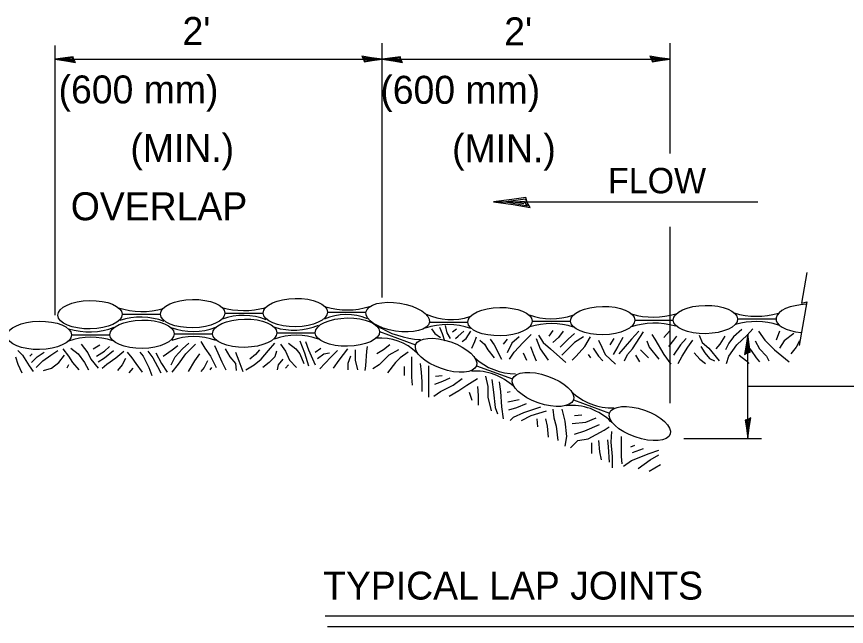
# Model space of a CAD drawing. Extents: x 86020 to 86700, y 81733 to 82173.
# Drawn here: x 86499 to 86567.8, y 81920.7 to 81971.2 of the extents above; entities that cross this region are included whole.
import ezdxf

# ---------------------------------------------------------------- set-up
doc = ezdxf.new("R2010")
doc.units = 0
for name, color, linetype in [('Design_EX_Roadway Dimensions', 7, 'Continuous'), ('Sheets_General Details', 7, 'Continuous'), ('Topo_Building', 7, 'Continuous')]:
    doc.layers.add(name, color=color, linetype=linetype)

msp = doc.modelspace()

# ---------------------------------------------------------------- linework, layer by layer
at = {"layer": 'Design_EX_Roadway Dimensions'}
for p, q in [((86529.322, 81947.942), (86529.322, 81969.038)), ((86553.218, 81959.907), (86553.218, 81969.038)), ((86502.173, 81946.483), (86502.173, 81968.856)), ((86502.173, 81967.708), (86529.322, 81967.708)), ((86529.322, 81967.708), (86553.218, 81967.708)), ((86560.488, 81955.853), (86538.628, 81955.853)), ((86553.218, 81939.19), (86553.218, 81953.818)), ((86564.55, 81950.038), (86564.104, 81947.49)), ((86564.55, 81947.607), (86563.915, 81943.975)), ((86564.104, 81947.49), (86564.55, 81947.607)), ((86559.647, 81936.274), (86559.647, 81944.912)), ((86559.647, 81940.592), (86592.765, 81940.592)), ((86554.341, 81936.274), (86560.797, 81936.274))]:
    msp.add_line(p, q, dxfattribs=at)
for points in [[(86503.724, 81967.686), (86503.672, 81967.917), (86503.016, 81967.817), (86502.173, 81967.708), (86503.073, 81967.585), (86503.862, 81967.446), (86503.724, 81967.686), (86503.654, 81967.839), (86502.739, 81967.707), (86503.74, 81967.531), (86503.592, 81967.728), (86503.172, 81967.702), (86503.576, 81967.641)], [(86527.771, 81967.731), (86527.823, 81967.5), (86528.479, 81967.599), (86529.322, 81967.708), (86528.422, 81967.832), (86527.633, 81967.97), (86527.771, 81967.731), (86527.841, 81967.578), (86528.756, 81967.71), (86527.755, 81967.885), (86527.903, 81967.688), (86528.323, 81967.715), (86527.919, 81967.776)], [(86530.873, 81967.686), (86530.821, 81967.917), (86530.165, 81967.817), (86529.322, 81967.708), (86530.223, 81967.585), (86531.011, 81967.446), (86530.873, 81967.686), (86530.804, 81967.839), (86529.889, 81967.707), (86530.889, 81967.531), (86530.741, 81967.728), (86530.321, 81967.702), (86530.725, 81967.641)], [(86551.667, 81967.731), (86551.719, 81967.5), (86552.375, 81967.599), (86553.218, 81967.708), (86552.318, 81967.832), (86551.529, 81967.97), (86551.667, 81967.731), (86551.737, 81967.578), (86552.652, 81967.71), (86551.652, 81967.885), (86551.799, 81967.688), (86552.219, 81967.715), (86551.815, 81967.776)], [(86541.344, 81955.838), (86541.248, 81956.253), (86540.071, 81956.074), (86538.552, 81955.879), (86540.171, 81955.657), (86541.591, 81955.407), (86541.344, 81955.838), (86541.218, 81956.113), (86539.572, 81955.877), (86541.371, 81955.561), (86541.105, 81955.915), (86540.349, 81955.867), (86541.075, 81955.757)], [(86559.625, 81943.361), (86559.856, 81943.413), (86559.757, 81944.069), (86559.647, 81944.912), (86559.524, 81944.012), (86559.385, 81943.223), (86559.625, 81943.361), (86559.778, 81943.431), (86559.646, 81944.346), (86559.471, 81943.345), (86559.667, 81943.493), (86559.641, 81943.913), (86559.58, 81943.509)], [(86559.67, 81937.825), (86559.439, 81937.773), (86559.538, 81937.117), (86559.647, 81936.274), (86559.771, 81937.174), (86559.909, 81937.963), (86559.67, 81937.825), (86559.517, 81937.755), (86559.649, 81936.84), (86559.824, 81937.841), (86559.628, 81937.693), (86559.654, 81937.273), (86559.715, 81937.677)]]:
    msp.add_lwpolyline(points, dxfattribs=at)
at = {"layer": 'Sheets_General Details'}
for p, q in [((86524.575, 81921.564), (86582.367, 81921.564)), ((86524.788, 81920.68), (86582.152, 81920.68))]:
    msp.add_line(p, q, dxfattribs=at)
at = {"layer": 'Topo_Building'}
for p, q in [((86507.734, 81946.571), (86510.918, 81946.571)), ((86516.258, 81946.66), (86519.442, 81946.66)), ((86524.78, 81946.746), (86527.964, 81946.746)), ((86533.238, 81945.908), (86536.423, 81945.908)), ((86534.544, 81945.628), (86534.678, 81945.029)), ((86541.762, 81945.996), (86544.946, 81945.996)), ((86550.284, 81946.084), (86553.468, 81946.084)), ((86558.807, 81946.172), (86561.991, 81946.172)), ((86503.529, 81944.86), (86506.715, 81944.86)), ((86512.053, 81944.948), (86515.237, 81944.948)), ((86520.576, 81945.037), (86523.761, 81945.037)), ((86529.099, 81945.125), (86532.091, 81944.036)), ((86533.411, 81945.362), (86533.678, 81944.963)), ((86533.678, 81944.963), (86534.143, 81944.629)), ((86534.077, 81945.495), (86534.278, 81944.963)), ((86534.278, 81944.963), (86534.477, 81944.362)), ((86534.678, 81945.029), (86534.944, 81944.562)), ((86535.145, 81945.096), (86535.477, 81945.362)), ((86535.61, 81944.761), (86536.077, 81945.162)), ((86536.278, 81944.562), (86536.678, 81945.162)), ((86541.012, 81944.229), (86541.678, 81944.895)), ((86542.276, 81944.828), (86542.678, 81944.229)), ((86543.477, 81945.229), (86543.144, 81944.761)), ((86544.344, 81945.162), (86543.944, 81944.629)), ((86545.277, 81944.963), (86544.743, 81944.495)), ((86550.611, 81945.162), (86550.01, 81944.495)), ((86550.077, 81943.695), (86551.01, 81945.096)), ((86551.678, 81944.895), (86551.944, 81944.495)), ((86553.144, 81945.162), (86552.677, 81944.629)), ((86555.611, 81944.828), (86555.878, 81944.229)), ((86559.145, 81945.295), (86558.478, 81944.695)), ((86558.746, 81944.028), (86559.61, 81944.828)), ((86559.61, 81944.828), (86560.077, 81945.362)), ((86560.544, 81945.162), (86561.079, 81944.428)), ((86562.278, 81945.162), (86562.012, 81944.428)), ((86563.478, 81944.963), (86562.677, 81944.362)), ((86512.744, 81943.695), (86513.277, 81944.162)), ((86514.276, 81944.295), (86514.61, 81943.762)), ((86519.878, 81943.561), (86520.411, 81944.162)), ((86521.544, 81944.162), (86522.144, 81943.695)), ((86522.477, 81944.362), (86522.877, 81943.361)), ((86522.943, 81944.295), (86523.211, 81943.627)), ((86535.411, 81944.562), (86535.61, 81944.761)), ((86535.944, 81944.295), (86536.278, 81944.562)), ((86536.744, 81943.762), (86537.011, 81944.295)), ((86537.011, 81944.295), (86537.144, 81944.695)), ((86537.411, 81944.428), (86537.812, 81944.096)), ((86538.277, 81944.495), (86538.61, 81944.028)), ((86539.678, 81944.495), (86539.344, 81944.096)), ((86540.078, 81944.162), (86539.678, 81943.361)), ((86540.678, 81944.695), (86540.078, 81944.162)), ((86540.277, 81943.429), (86541.012, 81944.229)), ((86542.078, 81944.562), (86542.411, 81943.695)), ((86542.678, 81944.229), (86543.278, 81943.695)), ((86543.944, 81944.629), (86543.477, 81944.229)), ((86544.743, 81944.495), (86544.078, 81943.83)), ((86545.277, 81944.229), (86544.211, 81943.163)), ((86546.01, 81944.695), (86545.277, 81944.229)), ((86546.144, 81943.895), (86546.611, 81944.695)), ((86547.277, 81944.428), (86547.544, 81943.83)), ((86548.543, 81944.562), (86548.211, 81944.028)), ((86549.277, 81944.629), (86548.877, 81943.895)), ((86550.01, 81944.495), (86548.945, 81943.295)), ((86551.278, 81944.362), (86551.479, 81943.83)), ((86551.944, 81944.495), (86552.677, 81943.228)), ((86553.478, 81944.428), (86553.079, 81943.895)), ((86553.745, 81944.761), (86553.478, 81944.428)), ((86554.544, 81944.562), (86554.077, 81944.028)), ((86554.677, 81943.83), (86555.079, 81944.428)), ((86555.878, 81944.229), (86556.41, 81943.762)), ((86557.746, 81944.761), (86557.345, 81944.096)), ((86558.078, 81944.162), (86557.811, 81943.627)), ((86558.478, 81944.695), (86558.078, 81944.162)), ((86560.278, 81944.362), (86560.612, 81943.695)), ((86561.079, 81944.428), (86561.878, 81943.627)), ((86562.677, 81944.362), (86562.278, 81943.762)), ((86563.945, 81944.362), (86563.677, 81943.83)), ((86499.077, 81943.561), (86499.476, 81943.163)), ((86501.811, 81943.163), (86502.41, 81943.561)), ((86502.81, 81943.695), (86503.277, 81943.095)), ((86503.476, 81943.762), (86504.077, 81943.295)), ((86504.343, 81944.096), (86504.877, 81943.361)), ((86505.344, 81943.695), (86505.877, 81944.028)), ((86505.61, 81943.095), (86506.277, 81943.496)), ((86506.277, 81943.496), (86506.678, 81943.895)), ((86506.277, 81942.962), (86507.01, 81943.561)), ((86507.211, 81942.962), (86507.877, 81943.496)), ((86509.876, 81943.496), (86510.277, 81942.962)), ((86511.144, 81943.095), (86511.877, 81943.627)), ((86511.877, 81943.627), (86512.345, 81943.961)), ((86512.144, 81943.029), (86512.744, 81943.695)), ((86513.01, 81943.295), (86513.812, 81944.096)), ((86514.61, 81943.762), (86515.077, 81943.095)), ((86515.41, 81943.961), (86515.678, 81943.361)), ((86516.278, 81943.695), (86516.677, 81943.029)), ((86519.144, 81943.627), (86518.81, 81943.228)), ((86519.277, 81942.828), (86519.878, 81943.561)), ((86520.543, 81943.496), (86520.411, 81943.029)), ((86520.877, 81944.096), (86521.277, 81943.496)), ((86521.277, 81943.496), (86521.611, 81942.762)), ((86522.144, 81943.695), (86522.477, 81943.295)), ((86523.211, 81943.627), (86523.745, 81942.361)), ((86523.745, 81943.429), (86524.21, 81943.762)), ((86525.077, 81943.029), (86525.611, 81943.561)), ((86525.744, 81942.762), (86526.477, 81943.695)), ((86527.077, 81943.627), (86527.077, 81942.762)), ((86528.011, 81943.496), (86527.943, 81942.295)), ((86528.077, 81943.895), (86528.011, 81943.496)), ((86529.411, 81943.627), (86528.878, 81943.295)), ((86529.943, 81944.028), (86529.411, 81943.627)), ((86530.677, 81943.627), (86529.878, 81943.163)), ((86537.812, 81944.096), (86538.078, 81943.627)), ((86538.078, 81943.627), (86538.61, 81942.962)), ((86538.61, 81944.028), (86539.211, 81942.828)), ((86541.61, 81943.895), (86541.879, 81943.228)), ((86542.411, 81943.695), (86543.078, 81942.762)), ((86543.278, 81943.695), (86544.544, 81942.562)), ((86545.411, 81943.095), (86546.144, 81943.895)), ((86546.812, 81943.762), (86547.277, 81943.095)), ((86547.544, 81943.83), (86547.81, 81943.228)), ((86548.877, 81943.895), (86548.478, 81943.228)), ((86549.678, 81943.228), (86550.077, 81943.695)), ((86550.744, 81943.627), (86551.411, 81942.962)), ((86551.479, 81943.83), (86552.277, 81942.828)), ((86554.077, 81944.028), (86553.478, 81943.163)), ((86554.21, 81943.095), (86554.677, 81943.83)), ((86555.745, 81943.895), (86556.078, 81943.361)), ((86556.41, 81943.762), (86557.277, 81942.696)), ((86557.345, 81944.096), (86557.011, 81943.695)), ((86558.078, 81943.095), (86558.746, 81944.028)), ((86559.545, 81944.028), (86559.945, 81943.561)), ((86559.945, 81943.561), (86560.344, 81942.962)), ((86560.612, 81943.695), (86561.212, 81943.095)), ((86561.878, 81943.627), (86563.078, 81942.629)), ((86563.677, 81943.83), (86563.212, 81943.295)), ((86498.876, 81943.029), (86499.077, 81942.429)), ((86499.476, 81943.163), (86500.01, 81942.295)), ((86500.077, 81943.095), (86500.276, 81943.295)), ((86500.21, 81942.562), (86500.677, 81943.029)), ((86500.677, 81943.029), (86501.278, 81943.429)), ((86501.143, 81942.696), (86501.811, 81943.163)), ((86502.476, 81942.562), (86502.944, 81943.163)), ((86503.277, 81943.095), (86503.609, 81942.562)), ((86504.077, 81943.295), (86504.609, 81942.562)), ((86504.877, 81943.361), (86505.143, 81942.828)), ((86505.143, 81942.828), (86505.743, 81942.095)), ((86505.743, 81942.629), (86506.277, 81942.962)), ((86506.477, 81942.429), (86507.211, 81942.962)), ((86508.01, 81942.895), (86507.743, 81942.361)), ((86508.143, 81943.429), (86508.544, 81942.962)), ((86508.544, 81942.962), (86508.876, 81942.494)), ((86509.211, 81943.429), (86509.477, 81943.095)), ((86509.477, 81943.095), (86509.944, 81942.162)), ((86510.277, 81942.962), (86510.677, 81942.228)), ((86510.543, 81943.361), (86511.009, 81942.494)), ((86511.811, 81942.361), (86512.144, 81943.029)), ((86512.41, 81942.429), (86513.01, 81943.295)), ((86514.144, 81943.295), (86513.744, 81942.696)), ((86515.077, 81943.095), (86515.543, 81942.162)), ((86515.678, 81943.361), (86516.01, 81942.629)), ((86516.677, 81943.029), (86517.143, 81942.494)), ((86517.143, 81943.429), (86517.411, 81942.696)), ((86518.81, 81943.228), (86518.343, 81942.828)), ((86518.677, 81942.361), (86519.277, 81942.828)), ((86520.411, 81943.029), (86519.944, 81942.562)), ((86521.077, 81942.828), (86520.677, 81942.361)), ((86521.611, 81942.762), (86522.211, 81942.162)), ((86522.477, 81943.295), (86522.81, 81942.494)), ((86522.877, 81943.361), (86523.211, 81942.295)), ((86523.944, 81942.895), (86524.477, 81943.295)), ((86524.477, 81943.295), (86524.944, 81943.361)), ((86524.543, 81942.494), (86525.077, 81943.029)), ((86525.278, 81942.095), (86525.744, 81942.762)), ((86526.677, 81943.095), (86526.477, 81942.494)), ((86527.077, 81942.762), (86527.278, 81941.962)), ((86529.878, 81943.163), (86529.077, 81942.361)), ((86530.81, 81942.962), (86530.411, 81942.562)), ((86531.478, 81943.429), (86530.81, 81942.962)), ((86531.744, 81943.029), (86531.744, 81942.162)), ((86539.878, 81942.828), (86540.277, 81943.429)), ((86541.012, 81943.361), (86541.278, 81942.762)), ((86541.879, 81943.228), (86542.078, 81942.696)), ((86545.079, 81942.762), (86545.411, 81943.095)), ((86546.41, 81943.228), (86546.611, 81942.962)), ((86547.277, 81943.095), (86547.611, 81942.696)), ((86547.81, 81943.228), (86548.678, 81942.429)), ((86549.41, 81942.696), (86549.678, 81943.228)), ((86550.345, 81943.163), (86550.678, 81942.629)), ((86552.677, 81943.228), (86553.278, 81942.429)), ((86553.878, 81942.494), (86554.21, 81943.095)), ((86555.211, 81943.361), (86555.677, 81942.828)), ((86555.677, 81942.828), (86556.144, 81942.494)), ((86556.078, 81943.361), (86556.478, 81942.895)), ((86556.478, 81942.895), (86556.878, 81942.696)), ((86557.879, 81942.494), (86558.078, 81943.095)), ((86558.944, 81943.163), (86559.545, 81942.696)), ((86560.344, 81942.962), (86560.612, 81942.629)), ((86561.212, 81943.095), (86561.411, 81942.696)), ((86499.077, 81942.429), (86499.41, 81941.696)), ((86500.01, 81942.295), (86500.343, 81941.829)), ((86500.609, 81942.162), (86501.143, 81942.696)), ((86501.21, 81941.894), (86501.876, 81942.095)), ((86501.876, 81942.095), (86502.476, 81942.562)), ((86503.277, 81942.361), (86503.142, 81942.095)), ((86503.609, 81942.562), (86504.144, 81941.962)), ((86504.609, 81942.562), (86504.945, 81941.962)), ((86506.078, 81942.095), (86506.477, 81942.429)), ((86507.743, 81942.361), (86507.344, 81941.894)), ((86508.61, 81942.095), (86508.278, 81941.696)), ((86508.876, 81942.494), (86509.409, 81941.761)), ((86509.944, 81942.162), (86510.21, 81941.494)), ((86510.677, 81942.228), (86510.943, 81941.696)), ((86511.009, 81942.494), (86511.478, 81941.761)), ((86511.877, 81941.761), (86512.41, 81942.429)), ((86513.744, 81942.696), (86513.211, 81941.829)), ((86514.545, 81942.162), (86514.276, 81941.829)), ((86514.811, 81942.696), (86514.545, 81942.162)), ((86515.143, 81942.162), (86515.01, 81941.962)), ((86516.01, 81942.629), (86516.344, 81941.962)), ((86517.143, 81942.494), (86517.21, 81941.894)), ((86517.411, 81942.696), (86517.744, 81941.829)), ((86518.01, 81941.962), (86518.677, 81942.361)), ((86519.944, 81942.562), (86519.41, 81942.162)), ((86520.677, 81942.361), (86520.611, 81941.962)), ((86521.544, 81942.361), (86521.277, 81942.095)), ((86524.144, 81942.029), (86524.543, 81942.494)), ((86526.477, 81942.494), (86526.477, 81941.962)), ((86527.943, 81942.295), (86527.876, 81941.894)), ((86529.077, 81942.361), (86528.544, 81942.029)), ((86530.411, 81942.562), (86529.744, 81941.696)), ((86531.144, 81942.228), (86531.144, 81941.494)), ((86531.744, 81942.162), (86531.744, 81941.361)), ((86532.477, 81942.494), (86532.545, 81941.761)), ((86533.145, 81942.295), (86533.145, 81941.562)), ((86537.139, 81942.292), (86540.131, 81941.203)), ((86559.545, 81942.696), (86559.745, 81942.494)), ((86532.545, 81941.761), (86532.611, 81940.962)), ((86533.145, 81941.562), (86533.145, 81939.696)), ((86533.744, 81941.428), (86534.278, 81941.494)), ((86537.877, 81941.428), (86538.078, 81940.563)), ((86531.744, 81941.361), (86531.811, 81940.695)), ((86532.611, 81940.962), (86532.611, 81940.161)), ((86533.678, 81940.761), (86534.344, 81941.029)), ((86534.143, 81940.161), (86535.211, 81940.695)), ((86534.344, 81941.029), (86534.944, 81941.296)), ((86535.211, 81940.695), (86535.944, 81941.228)), ((86535.677, 81940.228), (86536.345, 81940.695)), ((86536.345, 81940.695), (86537.21, 81941.228)), ((86538.411, 81941.162), (86538.544, 81940.095)), ((86539.01, 81940.962), (86539.144, 81940.161)), ((86533.611, 81939.761), (86534.143, 81940.161)), ((86534.876, 81939.761), (86535.677, 81940.228)), ((86536.544, 81940.095), (86536.744, 81939.429)), ((86537.21, 81940.563), (86537.278, 81939.829)), ((86538.078, 81940.563), (86538.078, 81939.696)), ((86538.544, 81940.095), (86538.677, 81938.829)), ((86539.144, 81940.161), (86539.211, 81938.895)), ((86539.678, 81940.095), (86539.945, 81940.161)), ((86537.278, 81939.829), (86537.278, 81939.03)), ((86538.078, 81939.696), (86538.344, 81938.563)), ((86539.744, 81939.296), (86540.678, 81939.495)), ((86545.178, 81939.459), (86548.17, 81938.371)), ((86538.677, 81938.829), (86538.878, 81938.295)), ((86539.211, 81938.895), (86539.344, 81937.895)), ((86539.811, 81938.628), (86540.477, 81938.829)), ((86540.477, 81938.829), (86541.278, 81939.161)), ((86541.078, 81938.428), (86542.477, 81938.895)), ((86543.477, 81938.696), (86543.545, 81937.962)), ((86544.211, 81938.696), (86544.477, 81937.696)), ((86539.945, 81937.761), (86540.211, 81938.028)), ((86540.211, 81938.028), (86541.078, 81938.428)), ((86540.877, 81937.761), (86541.678, 81938.161)), ((86541.678, 81938.161), (86542.945, 81938.563)), ((86543.545, 81937.962), (86543.743, 81937.294)), ((86545.277, 81938.161), (86545.878, 81938.228)), ((86546.212, 81937.629), (86547.078, 81937.962)), ((86542.145, 81937.895), (86542.211, 81937.229)), ((86542.878, 81937.895), (86543.011, 81937.294)), ((86543.011, 81937.294), (86543.078, 81936.362)), ((86543.743, 81937.294), (86543.878, 81936.094)), ((86544.477, 81937.696), (86544.61, 81936.429)), ((86545.079, 81937.495), (86546.212, 81937.629)), ((86546.144, 81936.896), (86547.345, 81937.428)), ((86545.277, 81936.628), (86546.144, 81936.896)), ((86546.41, 81936.227), (86547.744, 81936.961)), ((86547.744, 81936.961), (86548.144, 81937.229)), ((86548.345, 81936.828), (86548.277, 81935.961)), ((86544.61, 81936.429), (86544.477, 81935.627)), ((86544.944, 81935.494), (86545.545, 81936.094)), ((86545.545, 81936.094), (86546.41, 81936.227)), ((86546.679, 81935.895), (86546.679, 81935.029)), ((86547.277, 81936.094), (86547.345, 81935.162)), ((86548.011, 81936.162), (86548.078, 81935.562)), ((86548.277, 81935.961), (86548.41, 81934.762)), ((86549.144, 81936.429), (86549.144, 81935.562)), ((86548.078, 81935.562), (86548.144, 81934.296)), ((86549.144, 81935.562), (86549.144, 81934.762)), ((86549.945, 81935.562), (86550.278, 81935.695)), ((86550.077, 81935.094), (86551.01, 81935.429)), ((86551.479, 81935.029), (86552.277, 81935.295)), ((86547.345, 81935.162), (86547.478, 81934.494)), ((86548.41, 81934.762), (86548.41, 81933.828)), ((86549.144, 81934.762), (86549.212, 81934.162)), ((86550.01, 81934.429), (86551.479, 81935.029)), ((86550.544, 81933.761), (86551.544, 81934.494)), ((86551.544, 81934.494), (86552.277, 81934.896)), ((86549.344, 81933.961), (86550.01, 81934.429)), ((86551.479, 81933.562), (86552.411, 81934.094))]:
    msp.add_line(p, q, dxfattribs=at)
for centre, radius, start, end in [((86509.388, 81953.009), 6.218, 251.59229, 286.44852), ((86517.843, 81953.72), 6.844, 254.33356, 284.99438), ((86526.416, 81952.716), 5.798, 252.26167, 288.41438), ((86509.274, 81940.814), 5.513, 69.18002, 108.21143), ((86517.812, 81941.355), 5.119, 68.38662, 110.28436), ((86526.326, 81941.984), 4.554, 67.07377, 113.60232), ((86535.045, 81951.328), 5.196, 246.51534, 287.22381), ((86543.346, 81951.648), 5.461, 250.39909, 288.99434), ((86551.818, 81952.561), 6.237, 253.1274, 287.46706), ((86560.389, 81952.992), 6.592, 253.56748, 285.83503), ((86521.977, 81950.716), 5.469, 253.19457, 292.11362), ((86532.815, 81951.719), 7.255, 236.70362, 267.35897), ((86534.742, 81940.057), 5.658, 70.16007, 109.26184), ((86543.337, 81939.898), 5.895, 71.75751, 107.60567), ((86551.92, 81939.702), 6.124, 73.56954, 109.34068), ((86560.351, 81939.837), 6.123, 72.35593, 106.42362), ((86505.017, 81950.824), 5.726, 252.48973, 291.13708), ((86513.617, 81950.563), 5.423, 250.24692, 290.40634), ((86522.224, 81939.517), 5.309, 70.03684, 110.62352), ((86505.16, 81938.968), 5.692, 71.53755, 109.28791), ((86513.677, 81939.647), 5.075, 68.85346, 111.14651), ((86529.205, 81940.338), 4.249, 45.47201, 95.03445), ((86540.445, 81946.712), 5.1, 227.47104, 269.37198), ((86536.984, 81937.12), 4.736, 46.69773, 93.18037), ((86548.436, 81943.743), 4.953, 225.81379, 271.36662), ((86545.076, 81934.473), 4.524, 44.56227, 96.40924)]:
    msp.add_arc(centre, radius, start, end, dxfattribs=at)
for centre, major_axis in [((86505.065, 81946.527), (-2.67, -0.044)), ((86513.588, 81946.615), (-2.67, -0.044)), ((86522.111, 81946.703), (-2.67, -0.044)), ((86530.601, 81946.327), (-2.637, 0.42)), ((86539.092, 81945.952), (-2.67, -0.044)), ((86547.615, 81946.04), (-2.67, -0.044)), ((86556.138, 81946.128), (-2.67, -0.044)), ((86526.43, 81945.081), (-2.67, -0.044)), ((86500.861, 81944.816), (-2.67, -0.044)), ((86509.384, 81944.905), (-2.67, -0.044)), ((86517.907, 81944.993), (-2.67, -0.044)), ((86534.615, 81943.164), (-2.524, 0.872)), ((86542.654, 81940.331), (-2.524, 0.872)), ((86550.694, 81937.499), (2.524, -0.872))]:
    msp.add_ellipse(centre, major_axis=major_axis, ratio=0.440249, dxfattribs=at)
msp.add_ellipse((86564.661, 81946.216), major_axis=(-2.67, -0.044), ratio=0.440249, start_param=4.761611, end_param=7.62994, dxfattribs=at)

# ---------------------------------------------------------------- texts
at = {"layer": 'Design_EX_Roadway Dimensions'}
for s, height, p in [("2'", 2.3182, (86512.742, 81968.895)), ("2'", 2.3182, (86539.44, 81968.866)), ('(600 mm)', 2.3182, (86502.462, 81964.05)), ('(600 mm)', 2.3182, (86529.16, 81964.021)), ('(MIN.)', 2.3182, (86508.417, 81959.204)), ('(MIN.)', 2.3182, (86535.115, 81959.176)), ('FLOW', 2.1077, (86548.054, 81956.594)), ('OVERLAP', 2.3182, (86503.473, 81954.359))]:
    msp.add_text(s, height=height, dxfattribs=at).set_placement(p)
at = {"layer": 'Sheets_General Details'}
msp.add_text('TYPICAL LAP JOINTS', height=2.31782, dxfattribs=at).set_placement((86524.415, 81922.903))

doc.saveas('drawing.dxf')
